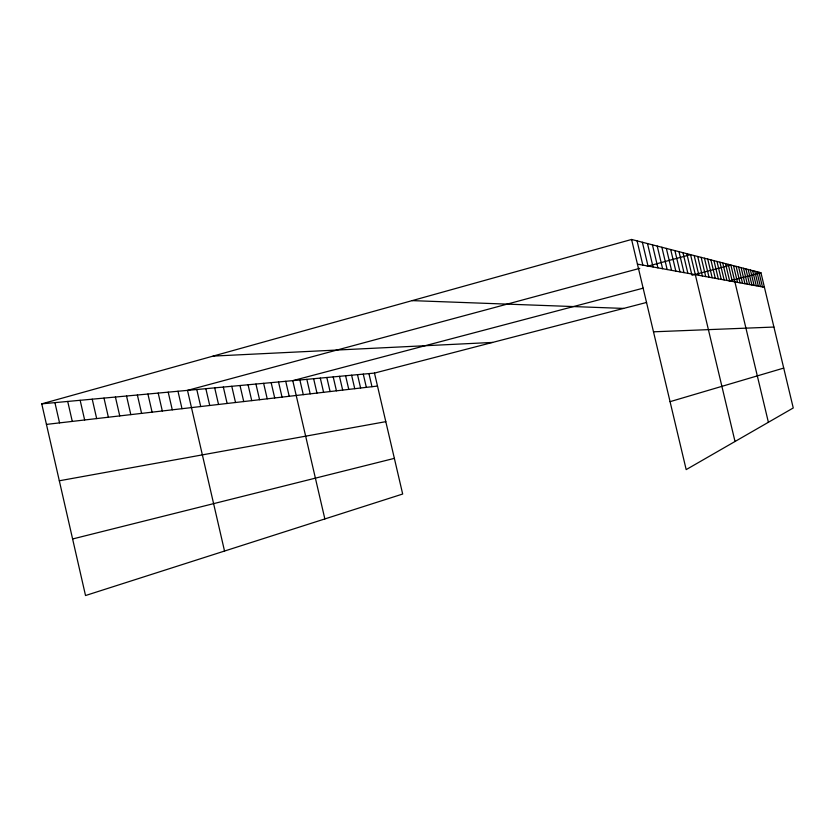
<?xml version="1.0" encoding="UTF-8"?>
<svg xmlns="http://www.w3.org/2000/svg" width="835" height="835" viewBox="0 0 835 835"><rect width="100%" height="100%" fill="white"/><g stroke="black" fill="none" stroke-linecap="round" stroke-linejoin="round"><path stroke-width="1.25" d="M670.056 401.666L783.721 368.089M41.75 403.848L374.477 373.088L402.679 494.028L85.525 595.532L41.75 403.848L631.584 239.468L760.946 272.763L793.25 407.971L686.182 469.614L631.584 239.468M639.756 268.348L187.499 390.373L224.531 551.048M647.282 266.323L690.555 254.644L735.019 441.496M643.18 288.169L292.772 380.645L324.857 518.942M692.058 275.268L730.875 265.029L768.388 422.28M374.477 373.088L646.593 302.447M729.122 281.03L760.946 272.763M72.603 538.972L394.36 458.363M59.316 480.783L385.801 421.654M46.447 424.399L377.503 386.062M213.113 356.096L492.577 342.433M653.492 331.808L773.92 327.049M412.146 300.621L623.609 308.418M637.429 264.121L764.411 287.271M758.932 272.252L762.438 286.906M756.875 271.719L760.424 286.541M754.777 271.177L758.357 286.165M752.627 270.623L756.249 285.779M750.435 270.06L754.099 285.393M748.181 269.486L751.886 284.986M745.885 268.891L749.632 284.578M743.536 268.286L747.315 284.151M741.125 267.659L744.956 283.723M738.651 267.023L742.534 283.284M736.126 266.375L740.05 282.825M733.527 265.707L737.503 282.366M728.235 264.34L732.305 281.416M725.521 263.651L729.644 280.936M722.745 262.931L726.92 280.435M719.895 262.2L724.122 279.923M716.973 261.449L721.252 279.401M713.977 260.677L718.309 278.869M710.898 259.883L715.282 278.316M707.736 259.069L712.182 277.752M704.479 258.234L708.998 277.168M701.149 257.368L705.721 276.573M697.716 256.491L702.35 275.957M694.188 255.583L698.885 275.32M686.819 253.683L691.651 274.005M682.967 252.692L687.873 273.316M679.001 251.669L683.98 272.607M674.91 250.615L679.972 271.876M670.693 249.529L675.828 271.124M666.351 248.412L671.559 270.342M661.863 247.254L667.155 269.538M657.228 246.064L662.604 268.713M652.438 244.832L657.907 267.858M647.49 243.559L653.043 266.97M642.365 242.244L648.023 266.052M637.074 240.877L642.825 265.102M368.924 373.6L371.982 386.699M363.267 374.122L366.346 387.356M357.495 374.654L360.605 388.014M351.608 375.197L354.75 388.692M345.596 375.76L348.769 389.392M339.469 376.324L342.674 390.091M333.207 376.898L336.442 390.811M326.819 377.493L330.086 391.552M320.296 378.098L323.594 392.304M313.636 378.714L316.966 393.076M306.831 379.34L310.202 393.859M299.88 379.988L303.282 394.652M285.727 381.292L289.202 396.291M278.525 381.96L282.032 397.116M271.156 382.639L274.705 397.961M263.63 383.338L267.221 398.827M255.938 384.048L259.57 399.714M248.068 384.778L251.732 400.623M240.01 385.519L243.726 401.552M231.775 386.281L235.522 402.501M223.342 387.064L227.13 403.472M214.699 387.858L218.53 404.474M205.848 388.682L209.731 405.486M196.789 389.517L200.713 406.53M177.98 391.25L181.999 408.701M168.211 392.158L172.281 409.828M158.201 393.087L162.314 410.977M147.92 394.036L152.095 412.166M137.378 395.007L141.595 413.377M126.544 396.009L130.813 414.63M115.418 397.042L119.749 415.913M103.989 398.097L108.373 417.229M92.236 399.182L96.672 418.586M80.15 400.299L84.648 419.974M67.718 401.447L72.28 421.404M54.922 402.637L59.546 422.875"/></g></svg>
